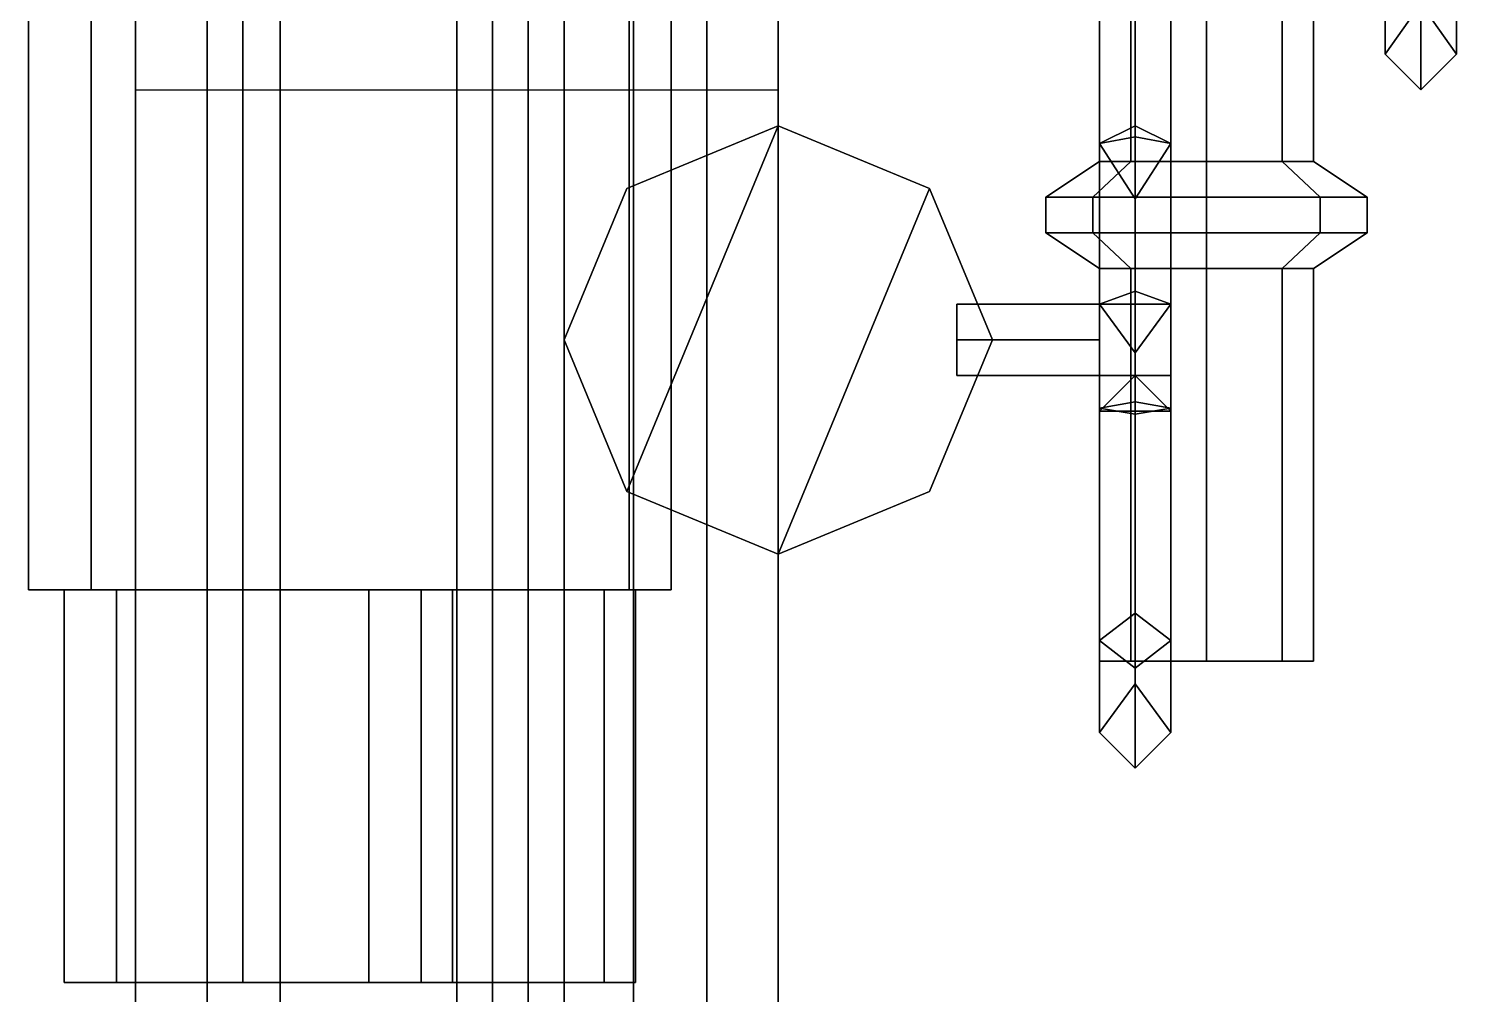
# Model space of a CAD drawing. Header units: millimetres. Extents: x -0.8 to 1, y -3.1 to 9.
# Drawn here: x -0.12 to 0.28, y -0.5434 to -0.2728 of the extents above; entities that cross this region are included whole.
import ezdxf

# ---------------------------------------------------------------- set-up
doc = ezdxf.new("R2010")
doc.units = ezdxf.units.MM
for name, color, linetype in [('gun', 1, 'Continuous'), ('sleeve', 5, 'Continuous'), ('tmp', 4, 'Continuous'), ('turret', 2, 'Continuous')]:
    doc.layers.add(name, color=color, linetype=linetype)

msp = doc.modelspace()

# ---------------------------------------------------------------- linework, layer by layer
at = {"layer": 'gun'}
for points in [[(-0.0495, -0.06, 0.7595), (-0.07, -0.06, 0.71), (-0.07, -0.56, 0.71), (-0.0495, -0.56, 0.7595)], [(-0.07, -0.06, 0.71), (-0.0495, -0.06, 0.6605), (-0.0495, -0.56, 0.6605), (-0.07, -0.56, 0.71)], [(0, -0.06, 0.78), (-0.0495, -0.06, 0.7595), (-0.0495, -0.56, 0.7595), (0, -0.56, 0.78)], [(-0.0495, -0.06, 0.6605), (0, -0.06, 0.64), (0, -0.56, 0.64), (-0.0495, -0.56, 0.6605)], [(0.0495, -0.06, 0.7595), (0, -0.06, 0.78), (0, -0.56, 0.78), (0.0495, -0.56, 0.7595)], [(0, -0.06, 0.64), (0.0495, -0.06, 0.6605), (0.0495, -0.56, 0.6605), (0, -0.56, 0.64)], [(0.02, -0.06, 0.87), (0.01, -0.06, 0.86), (0.01, -0.56, 0.86), (0.02, -0.56, 0.87)], [(0.01, -0.06, 0.86), (0.02, -0.06, 0.85), (0.02, -0.56, 0.85), (0.01, -0.56, 0.86)], [(0.03, -0.06, 0.86), (0.02, -0.06, 0.87), (0.02, -0.56, 0.87), (0.03, -0.56, 0.86)], [(0.02, -0.06, 0.85), (0.03, -0.06, 0.86), (0.03, -0.56, 0.86), (0.02, -0.56, 0.85)], [(0.07, -0.06, 0.71), (0.0495, -0.06, 0.7595), (0.0495, -0.56, 0.7595), (0.07, -0.56, 0.71)], [(0.0495, -0.06, 0.6605), (0.07, -0.06, 0.71), (0.07, -0.56, 0.71), (0.0495, -0.56, 0.6605)]]:
    msp.add_3dface(points, dxfattribs=at)
at = {"layer": 'sleeve'}
for points in [[(-0.09, -0.02, 0.53), (-0.09, -0.56, 0.53), (-0.09, -0.56, 0.83), (-0.09, -0.02, 0.83)], [(0.09, -0.02, 0.53), (0.09, -0.56, 0.53), (-0.09, -0.56, 0.53), (-0.09, -0.02, 0.53)], [(-0.09, -0.02, 0.83), (-0.09, -0.56, 0.83), (0.09, -0.56, 0.83), (0.09, -0.02, 0.83)], [(0.09, -0.56, 0.83), (0.09, -0.56, 0.53), (0.09, -0.02, 0.53), (0.09, -0.02, 0.83)], [(-0.12, -0.26, 0.86), (-0.10243, -0.26, 0.81757), (-0.10243, -0.43, 0.81757), (-0.12, -0.43, 0.86)], [(-0.10243, -0.26, 0.90243), (-0.12, -0.26, 0.86), (-0.12, -0.43, 0.86), (-0.10243, -0.43, 0.90243)], [(-0.10243, -0.26, 0.81757), (-0.09, -0.26, 0.81), (-0.09, -0.43, 0.81), (-0.10243, -0.43, 0.81757)], [(-0.06, -0.26, 0.92), (-0.10243, -0.26, 0.90243), (-0.10243, -0.43, 0.90243), (-0.06, -0.43, 0.92)], [(0.02, -0.26, 0.9), (-0.06, -0.26, 0.92), (-0.06, -0.43, 0.92), (0.02, -0.43, 0.9)], [(0.04828, -0.26, 0.88828), (0.02, -0.26, 0.9), (0.02, -0.43, 0.9), (0.04828, -0.43, 0.88828)], [(0.06, -0.26, 0.86), (0.04828, -0.26, 0.88828), (0.04828, -0.43, 0.88828), (0.06, -0.43, 0.86)], [(0.06, -0.26, 0.83), (0.06, -0.26, 0.86), (0.06, -0.43, 0.86), (0.06, -0.43, 0.83)], [(-0.12, -0.43, 0.86), (-0.10243, -0.43, 0.81757), (-0.09536, -0.43, 0.82464), (-0.11, -0.43, 0.86)], [(-0.10243, -0.43, 0.90243), (-0.12, -0.43, 0.86), (-0.11, -0.43, 0.86), (-0.09536, -0.43, 0.89536)], [(-0.09536, -0.43, 0.89536), (-0.11, -0.43, 0.86), (-0.11, -0.54, 0.86), (-0.09536, -0.54, 0.89536)], [(-0.11, -0.43, 0.86), (-0.09536, -0.43, 0.82464), (-0.09536, -0.54, 0.82464), (-0.11, -0.54, 0.86)], [(-0.10243, -0.43, 0.81757), (-0.09, -0.43, 0.81), (-0.09, -0.43, 0.82243), (-0.09536, -0.43, 0.82464)], [(-0.06, -0.43, 0.92), (-0.10243, -0.43, 0.90243), (-0.09536, -0.43, 0.89536), (-0.06, -0.43, 0.91)], [(-0.06, -0.43, 0.91), (-0.09536, -0.43, 0.89536), (-0.09536, -0.54, 0.89536), (-0.06, -0.54, 0.91)], [(-0.09536, -0.43, 0.82464), (-0.06, -0.43, 0.81), (-0.06, -0.54, 0.81), (-0.09536, -0.54, 0.82464)], [(0.02, -0.43, 0.9), (-0.06, -0.43, 0.92), (-0.06, -0.43, 0.91), (-0.02464, -0.43, 0.89536)], [(-0.02464, -0.43, 0.89536), (-0.06, -0.43, 0.91), (-0.06, -0.54, 0.91), (-0.02464, -0.54, 0.89536)], [(-0.06, -0.43, 0.81), (-0.02464, -0.43, 0.82464), (-0.02464, -0.54, 0.82464), (-0.06, -0.54, 0.81)], [(0.02, -0.43, 0.9), (-0.02464, -0.43, 0.89536), (-0.00121, -0.43, 0.88121), (0.02, -0.43, 0.89)], [(-0.01, -0.43, 0.86), (-0.02464, -0.43, 0.89536), (-0.02464, -0.54, 0.89536), (-0.01, -0.54, 0.86)], [(-0.02464, -0.43, 0.82464), (-0.01, -0.43, 0.86), (-0.01, -0.54, 0.86), (-0.02464, -0.54, 0.82464)], [(-0.00121, -0.43, 0.88121), (-0.01, -0.43, 0.86), (-0.01, -0.54, 0.86), (-0.00121, -0.54, 0.88121)], [(-0.01, -0.43, 0.86), (-0.00121, -0.43, 0.83879), (-0.00121, -0.54, 0.83879), (-0.01, -0.54, 0.86)], [(0.02, -0.43, 0.89), (-0.00121, -0.43, 0.88121), (-0.00121, -0.54, 0.88121), (0.02, -0.54, 0.89)], [(-0.00121, -0.43, 0.83879), (0.02, -0.43, 0.83), (0.02, -0.54, 0.83), (-0.00121, -0.54, 0.83879)], [(0.02, -0.43, 0.83), (0.06, -0.43, 0.83), (0.04121, -0.43, 0.83879), (0.02, -0.43, 0.83)], [(0.04828, -0.43, 0.88828), (0.02, -0.43, 0.9), (0.02, -0.43, 0.89), (0.04121, -0.43, 0.88121)], [(0.04121, -0.43, 0.88121), (0.02, -0.43, 0.89), (0.02, -0.54, 0.89), (0.04121, -0.54, 0.88121)], [(0.02, -0.43, 0.83), (0.04121, -0.43, 0.83879), (0.04121, -0.54, 0.83879), (0.02, -0.54, 0.83)], [(0.06, -0.43, 0.83), (0.06, -0.43, 0.86), (0.05, -0.43, 0.86), (0.04121, -0.43, 0.83879)], [(0.06, -0.43, 0.86), (0.04828, -0.43, 0.88828), (0.04121, -0.43, 0.88121), (0.05, -0.43, 0.86)], [(0.05, -0.43, 0.86), (0.04121, -0.43, 0.88121), (0.04121, -0.54, 0.88121), (0.05, -0.54, 0.86)], [(0.04121, -0.43, 0.83879), (0.05, -0.43, 0.86), (0.05, -0.54, 0.86), (0.04121, -0.54, 0.83879)], [(-0.01, -0.54, 0.86), (-0.09536, -0.54, 0.89536), (-0.11, -0.54, 0.86), (-0.02464, -0.54, 0.82464)], [(-0.02464, -0.54, 0.82464), (-0.11, -0.54, 0.86), (-0.09536, -0.54, 0.82464), (-0.06, -0.54, 0.81)], [(-0.02464, -0.54, 0.89536), (-0.06, -0.54, 0.91), (-0.09536, -0.54, 0.89536), (-0.01, -0.54, 0.86)], [(0.04121, -0.54, 0.83879), (-0.01, -0.54, 0.86), (-0.00121, -0.54, 0.83879), (0.02, -0.54, 0.83)], [(0.05, -0.54, 0.86), (-0.00121, -0.54, 0.88121), (-0.01, -0.54, 0.86), (0.04121, -0.54, 0.83879)], [(0.04121, -0.54, 0.88121), (0.02, -0.54, 0.89), (-0.00121, -0.54, 0.88121), (0.05, -0.54, 0.86)]]:
    msp.add_3dface(points, dxfattribs=at)
at = {"layer": 'tmp', "extrusion": (0, -1, 0)}
for p, q in [((-0.09, -0.29, 0.83), (0.09, -0.29, 0.83)), ((-0.09, -0.43, 0.53), (-0.09, -0.43, 0.83)), ((0.09, -0.43, 0.83), (0.09, -0.43, 0.53))]:
    msp.add_line(p, q, dxfattribs=at)
at = {"layer": 'tmp'}
msp.add_xline((0, -0.04, 2.23), (0, -1), dxfattribs=at)
at = {"layer": 'turret'}
for points in [[(0.18879, 0.1, 0.91121), (0.18, 0.1, 0.89), (0.18, -0.31, 0.89), (0.18879, -0.31, 0.91121)], [(0.18, 0.1, 0.89), (0.18879, 0.1, 0.86879), (0.18879, -0.31, 0.86879), (0.18, -0.31, 0.89)], [(0.21, 0.1, 0.92), (0.18879, 0.1, 0.91121), (0.18879, -0.31, 0.91121), (0.21, -0.31, 0.92)], [(0.18879, 0.1, 0.86879), (0.21, 0.1, 0.86), (0.21, -0.31, 0.86), (0.18879, -0.31, 0.86879)], [(0.23121, 0.1, 0.91121), (0.21, 0.1, 0.92), (0.21, -0.31, 0.92), (0.23121, -0.31, 0.91121)], [(0.21, 0.1, 0.86), (0.23121, 0.1, 0.86879), (0.23121, -0.31, 0.86879), (0.21, -0.31, 0.86)], [(0.24, 0.1, 0.89), (0.23121, 0.1, 0.91121), (0.23121, -0.31, 0.91121), (0.24, -0.31, 0.89)], [(0.23121, 0.1, 0.86879), (0.24, 0.1, 0.89), (0.24, -0.31, 0.89), (0.23121, -0.31, 0.86879)], [(0.28, -0.17, 0.77), (0.27, -0.18, 0.78), (0.27, -0.26586, 0.78), (0.28, -0.28, 0.77)], [(0.27, -0.18, 0.76), (0.28, -0.17, 0.77), (0.28, -0.28, 0.77), (0.27, -0.26586, 0.76)], [(0.27, -0.18, 0.78), (0.26, -0.18, 0.77), (0.26, -0.28, 0.77), (0.27, -0.26586, 0.78)], [(0.26, -0.18, 0.77), (0.27, -0.18, 0.76), (0.27, -0.26586, 0.76), (0.26, -0.28, 0.77)], [(0.26, -0.28, 0.77), (0.27, -0.26586, 0.76), (0.27, -0.24071, 0.69929), (0.26, -0.24778, 0.69222)], [(0.26, -0.24778, 0.84778), (0.27, -0.24071, 0.84071), (0.27, -0.26586, 0.78), (0.26, -0.28, 0.77)], [(0.27, -0.26586, 0.76), (0.28, -0.28, 0.77), (0.28, -0.24778, 0.69222), (0.27, -0.24071, 0.69929)], [(0.27, -0.24071, 0.84071), (0.28, -0.24778, 0.84778), (0.28, -0.28, 0.77), (0.27, -0.26586, 0.78)], [(0.19, -0.24724, 0.76104), (0.18, -0.25663, 0.75762), (0.18, -0.305, 0.81526), (0.19, -0.3, 0.82392)], [(0.19, -0.3, 0.61608), (0.18, -0.305, 0.62474), (0.18, -0.25663, 0.68238), (0.19, -0.24724, 0.67896)], [(0.2, -0.25663, 0.75762), (0.19, -0.24724, 0.76104), (0.19, -0.3, 0.82392), (0.2, -0.305, 0.81526)], [(0.2, -0.305, 0.62474), (0.19, -0.3, 0.61608), (0.19, -0.24724, 0.67896), (0.2, -0.25663, 0.68238)], [(0.27, -0.29, 0.77), (0.26, -0.28, 0.77), (0.26, -0.24778, 0.69222), (0.27, -0.25485, 0.68515)], [(0.27, -0.25485, 0.85485), (0.26, -0.24778, 0.84778), (0.26, -0.28, 0.77), (0.27, -0.29, 0.77)], [(0.28, -0.28, 0.77), (0.27, -0.29, 0.77), (0.27, -0.25485, 0.68515), (0.28, -0.24778, 0.69222)], [(0.28, -0.24778, 0.84778), (0.27, -0.25485, 0.85485), (0.27, -0.29, 0.77), (0.28, -0.28, 0.77)], [(0.18, -0.25663, 0.75762), (0.19, -0.26603, 0.7542), (0.19, -0.30316, 0.79845), (0.18, -0.305, 0.81526)], [(0.18, -0.305, 0.62474), (0.19, -0.30316, 0.64155), (0.19, -0.26603, 0.6858), (0.18, -0.25663, 0.68238)], [(0.19, -0.26603, 0.7542), (0.2, -0.25663, 0.75762), (0.2, -0.305, 0.81526), (0.19, -0.30316, 0.79845)], [(0.19, -0.30316, 0.64155), (0.2, -0.305, 0.62474), (0.2, -0.25663, 0.68238), (0.19, -0.26603, 0.6858)], [(0.04757, -0.31757, 0.96), (0.03, -0.36, 0.96), (0.04757, -0.40243, 0.96), (0.09, -0.3, 0.96)], [(0.09, -0.3, 0.61), (0.04757, -0.31757, 0.61), (0.04757, -0.31757, 0.96), (0.09, -0.3, 0.96)], [(0.09, -0.3, 0.96), (0.04757, -0.40243, 0.96), (0.09, -0.42, 0.96), (0.13243, -0.31757, 0.96)], [(0.13243, -0.31757, 0.61), (0.09, -0.3, 0.61), (0.09, -0.3, 0.96), (0.13243, -0.31757, 0.96)], [(0.19, -0.3, 0.82392), (0.18, -0.305, 0.81526), (0.18, -0.3791, 0.82833), (0.19, -0.38084, 0.83818)], [(0.19, -0.38084, 0.60182), (0.18, -0.3791, 0.61167), (0.18, -0.305, 0.62474), (0.19, -0.3, 0.61608)], [(0.2, -0.305, 0.81526), (0.19, -0.3, 0.82392), (0.19, -0.38084, 0.83818), (0.2, -0.3791, 0.82833)], [(0.2, -0.3791, 0.61167), (0.19, -0.38084, 0.60182), (0.19, -0.3, 0.61608), (0.2, -0.305, 0.62474)], [(0.19, -0.34634, 0.72366), (0.18, -0.35, 0.73732), (0.18, -0.305, 0.81526), (0.19, -0.30316, 0.79845)], [(0.18, -0.35, 0.70268), (0.19, -0.34634, 0.71634), (0.19, -0.30316, 0.64155), (0.18, -0.305, 0.62474)], [(0.2, -0.35, 0.73732), (0.19, -0.34634, 0.72366), (0.19, -0.30316, 0.79845), (0.2, -0.305, 0.81526)], [(0.19, -0.34634, 0.71634), (0.2, -0.35, 0.70268), (0.2, -0.305, 0.62474), (0.19, -0.30316, 0.64155)], [(0.18, -0.305, 0.81526), (0.19, -0.32048, 0.80845), (0.19, -0.37736, 0.81848), (0.18, -0.3791, 0.82833)], [(0.18, -0.35, 0.73732), (0.19, -0.36366, 0.73366), (0.19, -0.32048, 0.80845), (0.18, -0.305, 0.81526)], [(0.18, -0.3791, 0.61167), (0.19, -0.37736, 0.62152), (0.19, -0.32048, 0.63155), (0.18, -0.305, 0.62474)], [(0.19, -0.36366, 0.70634), (0.18, -0.35, 0.70268), (0.18, -0.305, 0.62474), (0.19, -0.32048, 0.63155)], [(0.19, -0.32048, 0.80845), (0.2, -0.305, 0.81526), (0.2, -0.3791, 0.82833), (0.19, -0.37736, 0.81848)], [(0.19, -0.36366, 0.73366), (0.2, -0.35, 0.73732), (0.2, -0.305, 0.81526), (0.19, -0.32048, 0.80845)], [(0.19, -0.37736, 0.62152), (0.2, -0.3791, 0.61167), (0.2, -0.305, 0.62474), (0.19, -0.32048, 0.63155)], [(0.2, -0.35, 0.70268), (0.19, -0.36366, 0.70634), (0.19, -0.32048, 0.63155), (0.2, -0.305, 0.62474)], [(0.18879, -0.31, 0.91121), (0.18, -0.31, 0.89), (0.165, -0.32, 0.89), (0.17818, -0.32, 0.92182)], [(0.18, -0.31, 0.89), (0.18879, -0.31, 0.86879), (0.17818, -0.32, 0.85818), (0.165, -0.32, 0.89)], [(0.21, -0.31, 0.92), (0.18879, -0.31, 0.91121), (0.17818, -0.32, 0.92182), (0.21, -0.32, 0.935)], [(0.18879, -0.31, 0.86879), (0.21, -0.31, 0.86), (0.21, -0.32, 0.845), (0.17818, -0.32, 0.85818)], [(0.23121, -0.31, 0.91121), (0.21, -0.31, 0.92), (0.21, -0.32, 0.935), (0.24182, -0.32, 0.92182)], [(0.21, -0.31, 0.86), (0.23121, -0.31, 0.86879), (0.24182, -0.32, 0.85818), (0.21, -0.32, 0.845)], [(0.24, -0.31, 0.89), (0.23121, -0.31, 0.91121), (0.24182, -0.32, 0.92182), (0.255, -0.32, 0.89)], [(0.23121, -0.31, 0.86879), (0.24, -0.31, 0.89), (0.255, -0.32, 0.89), (0.24182, -0.32, 0.85818)], [(0.04757, -0.31757, 0.61), (0.03, -0.36, 0.61), (0.03, -0.36, 0.96), (0.04757, -0.31757, 0.96)], [(0.13243, -0.31757, 0.96), (0.09, -0.42, 0.96), (0.13243, -0.40243, 0.96), (0.15, -0.36, 0.96)], [(0.15, -0.36, 0.61), (0.13243, -0.31757, 0.61), (0.13243, -0.31757, 0.96), (0.15, -0.36, 0.96)], [(0.17818, -0.32, 0.92182), (0.165, -0.32, 0.89), (0.165, -0.33, 0.89), (0.17818, -0.33, 0.92182)], [(0.165, -0.32, 0.89), (0.17818, -0.32, 0.85818), (0.17818, -0.33, 0.85818), (0.165, -0.33, 0.89)], [(0.21, -0.32, 0.935), (0.17818, -0.32, 0.92182), (0.17818, -0.33, 0.92182), (0.21, -0.33, 0.935)], [(0.17818, -0.32, 0.85818), (0.21, -0.32, 0.845), (0.21, -0.33, 0.845), (0.17818, -0.33, 0.85818)], [(0.24182, -0.32, 0.92182), (0.21, -0.32, 0.935), (0.21, -0.33, 0.935), (0.24182, -0.33, 0.92182)], [(0.21, -0.32, 0.845), (0.24182, -0.32, 0.85818), (0.24182, -0.33, 0.85818), (0.21, -0.33, 0.845)], [(0.255, -0.32, 0.89), (0.24182, -0.32, 0.92182), (0.24182, -0.33, 0.92182), (0.255, -0.33, 0.89)], [(0.24182, -0.32, 0.85818), (0.255, -0.32, 0.89), (0.255, -0.33, 0.89), (0.24182, -0.33, 0.85818)], [(0.18879, -0.34, 0.86879), (0.18, -0.34, 0.89), (0.165, -0.33, 0.89), (0.17818, -0.33, 0.85818)], [(0.18, -0.34, 0.89), (0.18879, -0.34, 0.91121), (0.17818, -0.33, 0.92182), (0.165, -0.33, 0.89)], [(0.21, -0.34, 0.86), (0.18879, -0.34, 0.86879), (0.17818, -0.33, 0.85818), (0.21, -0.33, 0.845)], [(0.18879, -0.34, 0.91121), (0.21, -0.34, 0.92), (0.21, -0.33, 0.935), (0.17818, -0.33, 0.92182)], [(0.23121, -0.34, 0.86879), (0.21, -0.34, 0.86), (0.21, -0.33, 0.845), (0.24182, -0.33, 0.85818)], [(0.21, -0.34, 0.92), (0.23121, -0.34, 0.91121), (0.24182, -0.33, 0.92182), (0.21, -0.33, 0.935)], [(0.24, -0.34, 0.89), (0.23121, -0.34, 0.86879), (0.24182, -0.33, 0.85818), (0.255, -0.33, 0.89)], [(0.23121, -0.34, 0.91121), (0.24, -0.34, 0.89), (0.255, -0.33, 0.89), (0.24182, -0.33, 0.92182)], [(0.2, -0.35, 0.73732), (0.2, -0.34, 0.72), (0.18, -0.34, 0.72), (0.18, -0.35, 0.73732)], [(0.2, -0.34, 0.72), (0.2, -0.35, 0.70268), (0.18, -0.35, 0.70268), (0.18, -0.34, 0.72)], [(0.18879, -0.34, 0.91121), (0.18, -0.34, 0.89), (0.18, -0.45, 0.89), (0.18879, -0.45, 0.91121)], [(0.18, -0.34, 0.89), (0.18879, -0.34, 0.86879), (0.18879, -0.45, 0.86879), (0.18, -0.45, 0.89)], [(0.21, -0.34, 0.92), (0.18879, -0.34, 0.91121), (0.18879, -0.45, 0.91121), (0.21, -0.45, 0.92)], [(0.18879, -0.34, 0.86879), (0.21, -0.34, 0.86), (0.21, -0.45, 0.86), (0.18879, -0.45, 0.86879)], [(0.2, -0.35, 0.70268), (0.2, -0.34, 0.72), (0.2, -0.35, 0.73732), (0.2, -0.37, 0.70268)], [(0.23121, -0.34, 0.91121), (0.21, -0.34, 0.92), (0.21, -0.45, 0.92), (0.23121, -0.45, 0.91121)], [(0.21, -0.34, 0.86), (0.23121, -0.34, 0.86879), (0.23121, -0.45, 0.86879), (0.21, -0.45, 0.86)], [(0.24, -0.34, 0.89), (0.23121, -0.34, 0.91121), (0.23121, -0.45, 0.91121), (0.24, -0.45, 0.89)], [(0.23121, -0.34, 0.86879), (0.24, -0.34, 0.89), (0.24, -0.45, 0.89), (0.23121, -0.45, 0.86879)], [(0.18, -0.36, 0.73), (0.18, -0.35, 0.72), (0.14, -0.35, 0.72), (0.14, -0.36, 0.73)], [(0.18, -0.35, 0.72), (0.18, -0.36, 0.71), (0.14, -0.36, 0.71), (0.14, -0.35, 0.72)], [(0.2, -0.37, 0.73732), (0.2, -0.35, 0.73732), (0.18, -0.35, 0.73732), (0.18, -0.37, 0.73732)], [(0.2, -0.35, 0.70268), (0.2, -0.37, 0.70268), (0.18, -0.37, 0.70268), (0.18, -0.35, 0.70268)], [(0.2, -0.37, 0.70268), (0.2, -0.35, 0.73732), (0.2, -0.37, 0.73732), (0.2, -0.38, 0.72)], [(0.03, -0.36, 0.61), (0.04757, -0.40243, 0.61), (0.04757, -0.40243, 0.96), (0.03, -0.36, 0.96)], [(0.13243, -0.40243, 0.61), (0.15, -0.36, 0.61), (0.15, -0.36, 0.96), (0.13243, -0.40243, 0.96)], [(0.18, -0.37, 0.72), (0.18, -0.36, 0.73), (0.14, -0.36, 0.73), (0.14, -0.37, 0.72)], [(0.18, -0.36, 0.71), (0.18, -0.37, 0.72), (0.14, -0.37, 0.72), (0.14, -0.36, 0.71)], [(0.19, -0.37, 0.73), (0.18, -0.38, 0.72), (0.18, -0.47, 0.72), (0.19, -0.45636, 0.73)], [(0.18, -0.38, 0.72), (0.19, -0.37, 0.71), (0.19, -0.45636, 0.71), (0.18, -0.47, 0.72)], [(0.2, -0.38, 0.72), (0.2, -0.37, 0.73732), (0.18, -0.37, 0.73732), (0.18, -0.38, 0.72)], [(0.2, -0.37, 0.70268), (0.2, -0.38, 0.72), (0.18, -0.38, 0.72), (0.18, -0.37, 0.70268)], [(0.2, -0.38, 0.72), (0.19, -0.37, 0.73), (0.19, -0.45636, 0.73), (0.2, -0.47, 0.72)], [(0.19, -0.37, 0.71), (0.2, -0.38, 0.72), (0.2, -0.47, 0.72), (0.19, -0.45636, 0.71)], [(0.18, -0.3791, 0.82833), (0.19, -0.37736, 0.81848), (0.19, -0.4366, 0.78428), (0.18, -0.44426, 0.79071)], [(0.18, -0.44426, 0.64929), (0.19, -0.4366, 0.65572), (0.19, -0.37736, 0.62152), (0.18, -0.3791, 0.61167)], [(0.19, -0.38084, 0.83818), (0.18, -0.3791, 0.82833), (0.18, -0.44426, 0.79071), (0.19, -0.45193, 0.79713)], [(0.19, -0.45193, 0.64287), (0.18, -0.44426, 0.64929), (0.18, -0.3791, 0.61167), (0.19, -0.38084, 0.60182)], [(0.19, -0.37736, 0.81848), (0.2, -0.3791, 0.82833), (0.2, -0.44426, 0.79071), (0.19, -0.4366, 0.78428)], [(0.19, -0.4366, 0.65572), (0.2, -0.44426, 0.64929), (0.2, -0.3791, 0.61167), (0.19, -0.37736, 0.62152)], [(0.2, -0.3791, 0.82833), (0.19, -0.38084, 0.83818), (0.19, -0.45193, 0.79713), (0.2, -0.44426, 0.79071)], [(0.2, -0.44426, 0.64929), (0.19, -0.45193, 0.64287), (0.19, -0.38084, 0.60182), (0.2, -0.3791, 0.61167)], [(0.04757, -0.40243, 0.61), (0.09, -0.42, 0.61), (0.09, -0.42, 0.96), (0.04757, -0.40243, 0.96)], [(0.09, -0.42, 0.61), (0.13243, -0.40243, 0.61), (0.13243, -0.40243, 0.96), (0.09, -0.42, 0.96)], [(0.18, -0.47, 0.72), (0.19, -0.45636, 0.71), (0.19, -0.4366, 0.65572), (0.18, -0.44426, 0.64929)], [(0.18, -0.44426, 0.79071), (0.19, -0.4366, 0.78428), (0.19, -0.45636, 0.73), (0.18, -0.47, 0.72)], [(0.19, -0.45636, 0.71), (0.2, -0.47, 0.72), (0.2, -0.44426, 0.64929), (0.19, -0.4366, 0.65572)], [(0.19, -0.4366, 0.78428), (0.2, -0.44426, 0.79071), (0.2, -0.47, 0.72), (0.19, -0.45636, 0.73)], [(0.19, -0.48, 0.72), (0.18, -0.47, 0.72), (0.18, -0.44426, 0.64929), (0.19, -0.45193, 0.64287)], [(0.19, -0.45193, 0.79713), (0.18, -0.44426, 0.79071), (0.18, -0.47, 0.72), (0.19, -0.48, 0.72)], [(0.2, -0.47, 0.72), (0.19, -0.48, 0.72), (0.19, -0.45193, 0.64287), (0.2, -0.44426, 0.64929)], [(0.2, -0.44426, 0.79071), (0.19, -0.45193, 0.79713), (0.19, -0.48, 0.72), (0.2, -0.47, 0.72)], [(0.24, -0.45, 0.89), (0.18879, -0.45, 0.91121), (0.18, -0.45, 0.89), (0.23121, -0.45, 0.86879)], [(0.23121, -0.45, 0.86879), (0.18, -0.45, 0.89), (0.18879, -0.45, 0.86879), (0.21, -0.45, 0.86)], [(0.23121, -0.45, 0.91121), (0.21, -0.45, 0.92), (0.18879, -0.45, 0.91121), (0.24, -0.45, 0.89)]]:
    msp.add_3dface(points, dxfattribs=at)

doc.saveas('drawing.dxf')
